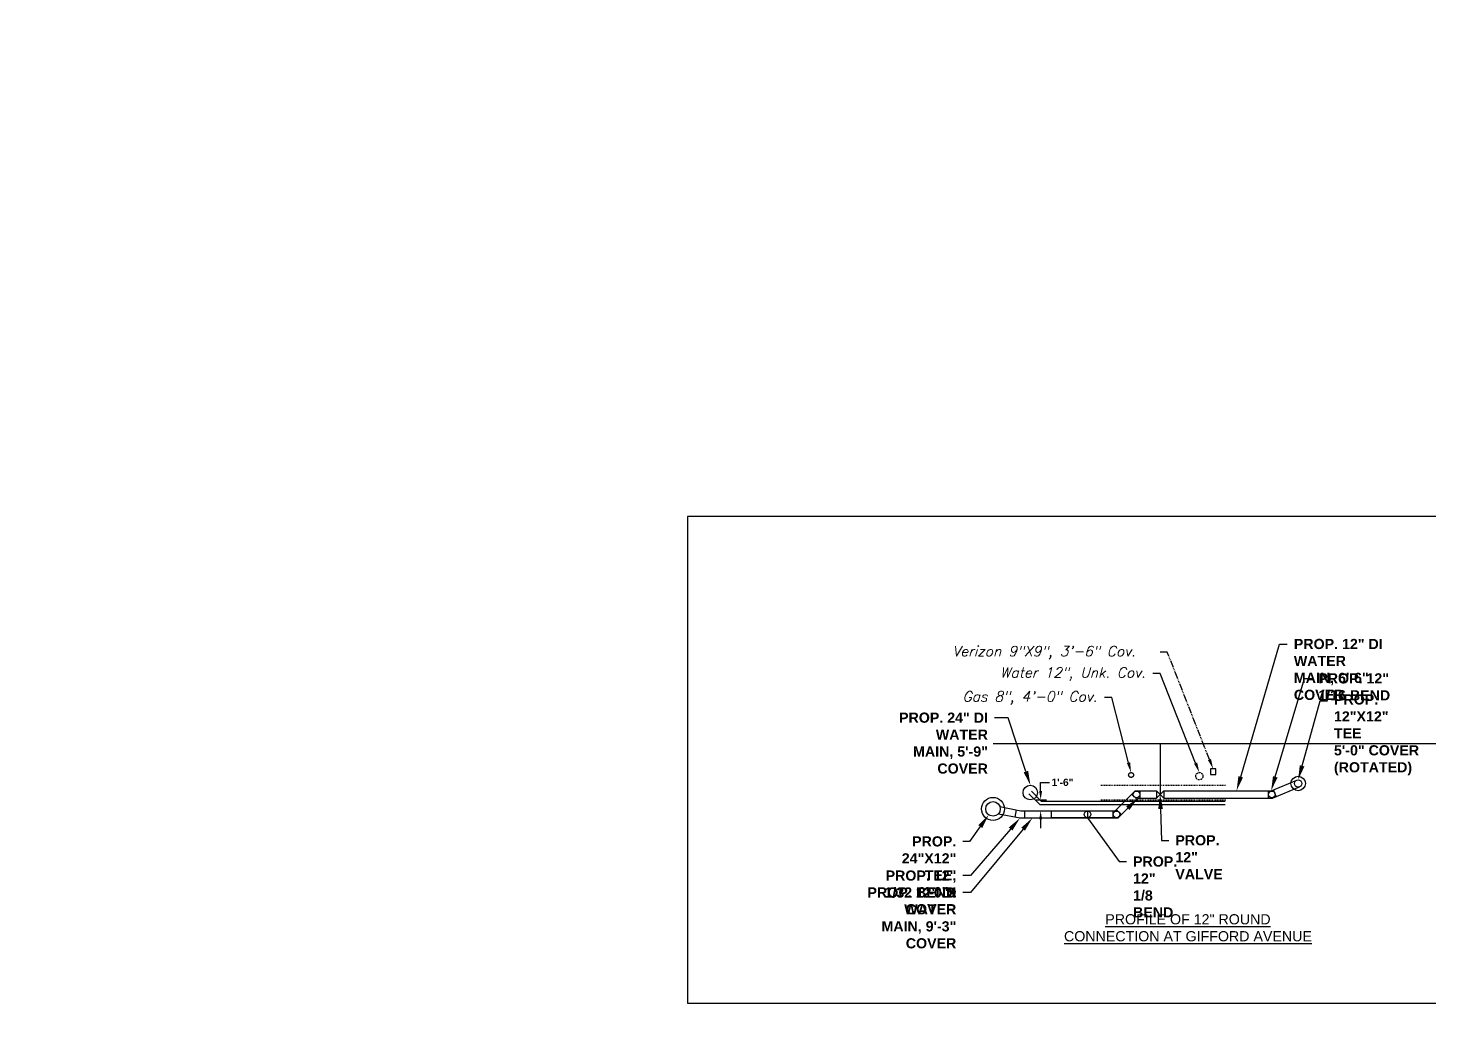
# Model space of a CAD drawing. Header units: feet. Extents: x 0 to 2751126, y 0 to 297785.
# Drawn here: x 2730349.4 to 2730542.2, y 295912.9 to 296049.6 of the extents above; entities that cross this region are included whole.
import ezdxf
from ezdxf import colors
from ezdxf.entities.mleader import LeaderData, LeaderLine
from ezdxf.math import Vec2, Vec3

# ---------------------------------------------------------------- set-up
doc = ezdxf.new("R2010")
doc.units = ezdxf.units.FT
doc.header["$MEASUREMENT"] = 0
for name, pattern in [('DASHED2', [0.375, 0.25, -0.125]), ('HIDDEN2', [0.1875, 0.125, -0.0625]), ('PWD-NGAS', [2.35, 2, -0.05, 0.1, -0.05, 0.1, -0.05]), ('PWD-TELE', [1.5, 1, -0.05, 0.1, -0.05, 0.1, -0.05, 0.1, -0.05])]:
    doc.linetypes.add(name, pattern=pattern)
doc.layers.get('Defpoints').update_dxf_attribs({"color": 8})
for name, color, linetype in [('EX-CURBLINE', 4, 'Continuous'), ('EX-TEXT-GAS-W6', 51, 'Continuous'), ('EX-TEXT-WATER-W6', 151, 'Continuous'), ('EX-UTIL-GAS', 51, 'PWD-NGAS'), ('EX-UTIL-VERIZON', 30, 'PWD-TELE'), ('EX-UTIL-WATER-STRU', 151, 'DASHED2'), ('PROP-TEXT-WATER-SECT', 1, 'Continuous'), ('PROPTEXT-WATER-W6', 1, 'Continuous'), ('PROPTEXT-WATER-W7', 1, 'Continuous'), ('UTIL-PR-WATER', 101, 'Continuous')]:
    doc.layers.add(name, color=color, linetype=linetype)
doc.layers.add('Z-Z900-G-Non_Plot', color=5, linetype='Continuous', plot=False)
doc.styles.add('140', font='simplex.shx', dxfattribs={"oblique": 15, "height": 2.8})
doc.styles.add('EX-100', font='simplex.shx', dxfattribs={"oblique": 15, "height": 0.1})
doc.styles.add('PWD_WATER', font='arial.ttf')
doc.styles.add('W56', font='arialbd.ttf', dxfattribs={"height": 0.56})
doc.dimstyles.new('PR QUATER SCALE - WATER', dxfattribs={"dimscale": 4, "dimtxt": 0.56, "dimasz": 0.1, "dimexe": 0.1, "dimexo": 0.05, "dimgap": 0.05, "dimtad": 0, "dimtih": 1, "dimtoh": 1, "dimdec": 0, "dimlfac": 12, "dimzin": 3, "dimdsep": 46, "dimlunit": 3, "dimtxsty": 'W56', "dimcen": 0.05, "dimclrd": 256, "dimclre": 256, "dimclrt": 256, "dimadec": 0, "dimazin": 0, "dimtfac": 1, "dimtdec": 0, "dimtofl": 0, "dimtmove": 0, "dimatfit": 3, "dimfxl": 1, "dimtolj": 1, "dimtzin": 0, "dimlwd": -1, "dimlwe": -1, "dimarcsym": 0})

# ---------------------------------------------------------------- blocks, each defined once
blk = doc.blocks.new('*D216')
at = {"layer": 'Defpoints', "color": 0, "transparency": 16777216}
for p in [(2730487.34, 295943.37), (2730488.76, 295943.37), (2730487.27, 295941.87)]:
    blk.add_point(p, dxfattribs=at)
at = {"layer": 'PROP-TEXT-WATER-SECT', "color": 2, "transparency": 16777216}
for p, q in [((2730488.76, 295944.57), (2730488.76, 295945.77)), ((2730488.76, 295945.77), (2730489.96, 295945.77)), ((2730488.14, 295943.37), (2730489.56, 295943.37)), ((2730488.76, 295940.67), (2730488.76, 295939.47))]:
    blk.add_line(p, q, dxfattribs=at)
for points in [[(2730488.56, 295944.57), (2730488.96, 295944.57), (2730488.76, 295943.37)], [(2730488.56, 295940.67), (2730488.96, 295940.67), (2730488.76, 295941.87)]]:
    blk.add_solid(points, dxfattribs=at)
at = {"layer": 'PROP-TEXT-WATER-SECT', "transparency": 16777216, "insert": (2730491.77, 295945.77), "char_height": 0.56, "attachment_point": 5, "style": 'W56'}
blk.add_mtext('\\A1;{\\H1.78571x;1\'-6"}', dxfattribs=at)

msp = doc.modelspace()

# ---------------------------------------------------------------- linework, layer by layer
at = {"color": 8, "linetype": 'HIDDEN2'}
for points in [[(2730497.059, 295945.368), (2730514.192, 295945.368)], [(2730497.054, 295943.368), (2730514.228, 295943.368)]]:
    msp.add_lwpolyline(points, dxfattribs=at)
for points in [[(2730487.158, 295944.191), (2730488.646, 295942.704), (2730514.157, 295942.704)], [(2730487.512, 295944.545), (2730488.853, 295943.204), (2730514.157, 295943.204)]]:
    msp.add_lwpolyline(points)
at = {"layer": 'EX-CURBLINE'}
msp.add_line((2730482.205, 295951.118), (2730554.136, 295951.118), dxfattribs=at)
at = {"layer": 'EX-UTIL-GAS'}
msp.add_circle((2730501.205, 295946.785), 0.333, dxfattribs=at)
at = {"layer": 'EX-UTIL-VERIZON'}
msp.add_lwpolyline([(2730512.13, 295946.868), (2730512.88, 295946.868), (2730512.88, 295947.618), (2730512.13, 295947.618), (2730512.13, 295946.868)], dxfattribs=at)
at = {"layer": 'EX-UTIL-WATER-STRU'}
msp.add_circle((2730510.605, 295946.618), 0.5, dxfattribs=at)
at = {"layer": 'UTIL-PR-WATER'}
for points in [[(2730505.205, 295951.118), (2730505.205, 295944.118)], [(2730505.695, 295944.618), (2730520.484, 295944.618), (2730524.014, 295946.08)], [(2730505.695, 295943.618), (2730520.683, 295943.618), (2730524.397, 295945.156)], [(2730482.957, 295941.459), (2730485.926, 295940.868), (2730499.412, 295940.868), (2730502.162, 295943.618), (2730504.715, 295943.618)], [(2730483.152, 295942.439), (2730486.025, 295941.868), (2730498.998, 295941.868), (2730501.748, 295944.618), (2730504.715, 295944.618)], [(2730501.276, 295944.146), (2730501.984, 295943.439)], [(2730502.415, 295944.618), (2730502.415, 295943.618)], [(2730504.715, 295944.618), (2730505.695, 295943.618)], [(2730505.695, 295944.618), (2730504.715, 295943.618)], [(2730504.715, 295944.618), (2730504.715, 295943.618)], [(2730505.695, 295944.618), (2730505.695, 295943.618)], [(2730520.124, 295943.618), (2730520.124, 295944.618)], [(2730521.2, 295943.832), (2730520.818, 295944.756)], [(2730485.265, 295941), (2730485.46, 295941.98)], [(2730486.601, 295940.868), (2730486.601, 295941.868)], [(2730490.205, 295941.868), (2730490.205, 295940.868)], [(2730495.205, 295941.868), (2730495.205, 295940.868)], [(2730498.745, 295940.868), (2730498.745, 295941.868)], [(2730499.884, 295941.34), (2730499.177, 295942.047)]]:
    msp.add_lwpolyline(points, dxfattribs=at)
for centre, radius in [((2730487.335, 295944.368), 1), ((2730524.205, 295945.618), 0.5), ((2730482.205, 295942.118), 1)]:
    msp.add_circle(centre, radius, dxfattribs=at)
at = {"layer": 'Z-Z900-G-Non_Plot', "color": 1}
msp.add_lwpolyline([(2730563.241, 295982.347), (2730440.148, 295982.347), (2730440.148, 295915.37), (2730563.241, 295915.37)], close=True, dxfattribs=at)
at = {"layer": 'Z-Z900-G-Non_Plot'}
for centre, radius in [((2730524.205, 295945.618), 1), ((2730482.205, 295942.118), 1.583), ((2730501.955, 295944.118), 0.46), ((2730520.584, 295944.118), 0.46), ((2730495.205, 295941.368), 0.46), ((2730499.205, 295941.368), 0.46)]:
    msp.add_circle(centre, radius, dxfattribs=at)

# ---------------------------------------------------------------- texts
at = {"layer": 'PROPTEXT-WATER-W7', "insert": (2730509.035, 295927.625), "char_height": 1.4, "attachment_point": 2, "style": 'PWD_WATER'}
msp.add_mtext_dynamic_manual_height_columns('{\\LPROFILE OF 12" ROUND CONNECTION AT GIFFORD AVENUE}', width=34.11949, gutter_width=0.5, heights=[0], dxfattribs=at)

# ---------------------------------------------------------------- dimensions: what is measured, and where the dimension line sits
at = {"layer": 'PROP-TEXT-WATER-SECT'}
dim = msp.add_linear_dim(base=(2730488.755, 295943.368), p1=(2730487.27, 295941.868), p2=(2730487.335, 295943.368), angle=270, text='{\\H1.78571x;<>}', dimstyle='PR QUATER SCALE - WATER', override={"dimscale": 8, "dimtxt": 3, "dimasz": 0.15, "dimexo": 0.1, "dimse1": 1, "dimclrd": 2, "dimclre": 2}, dxfattribs=at)
dim.commit()
dim.dimension.update_dxf_attribs({"geometry": '*D216', "text_midpoint": (2730491.772, 295945.768), "dimtype": 160})

# ---------------------------------------------------------------- leaders
at = {"layer": 'EX-TEXT-GAS-W6'}
ml = msp.add_multileader_mtext('Standard', dxfattribs=at)
ml.set_content('Gas 8", 4\'-0" Cov.', color=256, style='EX-100')
ml.set_leader_properties(color=256, linetype='ByLayer', lineweight=-1)
ml.build(insert=Vec2(0, 0))
ml.multileader.update_dxf_attribs({"dogleg_length": 0.1, "arrow_head_size": 1.4, "scale": 10})
ctx = ml.context
ctx.base_point, ctx.scale, ctx.char_height, ctx.arrow_head_size, ctx.landing_gap_size, ctx.plane_origin = Vec3(2730475.207, 295957.468), 10, 1.4, 1.4, 1, Vec3(2730417.261, 295933.62)
ctx.text_align_type = 2
notes = []
notes.append((ctx, [(1, (1, 1, 0), (2730498.549, 295957.468), (-1, 0), 1, [(0, [(2730501.205, 295947.118)], 0, [])])]))
ctx.mtext.insert, ctx.mtext.rotation, ctx.mtext.alignment, ctx.mtext.flow_direction = Vec3(2730496.549, 295958.302), -5.6627535, 3, 5
at = {"layer": 'EX-TEXT-WATER-W6'}
ml = msp.add_multileader_mtext('Standard', dxfattribs=at)
ml.set_content('Water 12", Unk. Cov.', color=256, style='EX-100')
ml.set_leader_properties(color=256, linetype='ByLayer', lineweight=-1)
ml.build(insert=Vec2(0, 0))
ml.multileader.update_dxf_attribs({"dogleg_length": 0.1, "arrow_head_size": 1.4, "scale": 10})
ctx = ml.context
ctx.base_point, ctx.scale, ctx.char_height, ctx.arrow_head_size, ctx.landing_gap_size, ctx.plane_origin = Vec3(2730480.386, 295960.763), 10, 1.4, 1.4, 1, Vec3(2730658.271, 296144.444)
ctx.text_align_type = 2
notes.append((ctx, [(0, (1, 1, 0), (2730505.203, 295960.763), (-1, 0), 1, [(0, [(2730510.605, 295947.118)], 0, [])])]))
ctx.mtext.insert, ctx.mtext.rotation, ctx.mtext.alignment, ctx.mtext.flow_direction = Vec3(2730503.203, 295961.597), -5.6627535, 3, 5
at = {"layer": 'EX-UTIL-VERIZON', "linetype": 'ByBlock'}
ml = msp.add_multileader_mtext('Standard', dxfattribs=at)
ml.set_content('Verizon 9"X9", 3\'-6" Cov.', color=256, style='EX-100')
ml.set_leader_properties(color=256, linetype='ByLayer', lineweight=-1)
ml.build(insert=Vec2(0, 0))
ml.multileader.update_dxf_attribs({"dogleg_length": 0.2, "arrow_head_size": 1.4, "scale": 10})
ctx = ml.context
ctx.base_point, ctx.scale, ctx.char_height, ctx.arrow_head_size, ctx.landing_gap_size, ctx.plane_origin = Vec3(2730475.621, 295963.702), 10, 1.4, 1.4, 1, Vec3(2730605.785, 296164.437)
notes.append((ctx, [(0, (1, 1, 0), (2730506.197, 295963.702), (-1, 0), 1, [(0, [(2730512.505, 295947.618)], 0, [])])]))
ctx.mtext.insert, ctx.mtext.rotation, ctx.mtext.flow_direction = Vec3(2730476.621, 295964.535), -5.6627535, 5
at = {"layer": 'PROPTEXT-WATER-W6'}
ml = msp.add_multileader_mtext('Standard', dxfattribs=at)
ml.set_content('{\\fArial|b1|i0|c0|p34;\\Q0;PUSH-ON \\PJOINT}', color=256, style='140')
ml.set_leader_properties()
ml.build(insert=Vec2(0, 0))
ml.multileader.update_dxf_attribs({"dogleg_length": 0.1, "arrow_head_size": 2.8, "scale": 0.7})
ctx = ml.context
ctx.base_point, ctx.scale, ctx.char_height, ctx.arrow_head_size, ctx.landing_gap_size, ctx.plane_origin, ctx.plane_x_axis, ctx.plane_y_axis = Vec3(2730467.986, 296303.717), 0.7, 1.96, 2.8, 1.26, Vec3(2730295.397, 295813.366), Vec3(0.8162554, -0.5776912), Vec3(0.5776912, 0.8162554)
ctx.text_align_type = 2
notes.append((ctx, [(0, (0, 0, 0), (0, 0), (1, 0), 1, [])]))
ctx.mtext.insert, ctx.mtext.text_direction, ctx.mtext.rotation, ctx.mtext.width, ctx.mtext.defined_height, ctx.mtext.alignment, ctx.mtext.flow_direction = Vec3(2730479.555, 296296.75), Vec3(0.8162554, -0.5776912), 0.0045344, 36.25247, 5.303562033986961e-11, 3, 5
ml = msp.add_multileader_mtext('Standard', dxfattribs=at)
ml.set_content('{\\fArial|b1|i0|c0|p34;\\Q0;RESTRAINED\\P JOINT}', color=256, style='140')
ml.set_leader_properties()
ml.build(insert=Vec2(0, 0))
ml.multileader.update_dxf_attribs({"dogleg_length": 0.1, "arrow_head_size": 2.8, "scale": 0.7})
ctx = ml.context
ctx.base_point, ctx.scale, ctx.char_height, ctx.arrow_head_size, ctx.landing_gap_size, ctx.plane_origin, ctx.plane_x_axis, ctx.plane_y_axis = Vec3(2730479.763, 296295.371), 0.7, 1.96, 2.8, 1.26, Vec3(2730301.988, 295808.689), Vec3(0.8162554, -0.5776912), Vec3(0.5776912, 0.8162554)
notes.append((ctx, [(0, (0, 0, 0), (0, 0), (1, 0), 1, [])]))
ctx.mtext.insert, ctx.mtext.text_direction, ctx.mtext.rotation, ctx.mtext.width, ctx.mtext.defined_height, ctx.mtext.flow_direction = Vec3(2730481.367, 296295.456), Vec3(0.8162554, -0.5776912), 0.0045344, 36.25247, 5.303562033986961e-11, 5
ml = msp.add_multileader_mtext('Standard', dxfattribs=at)
ml.set_content('{\\fArial|b1|i0|c0|p34;\\Q0;(TO BE ABANDONED)}', color=256, style='140')
ml.set_leader_properties()
ml.build(insert=Vec2(0, 0))
ml.multileader.update_dxf_attribs({"dogleg_length": 0.1})
ctx = ml.context
ctx.base_point, ctx.char_height, ctx.landing_gap_size, ctx.plane_origin, ctx.plane_x_axis, ctx.plane_y_axis = Vec3(2730450.162, 296123.461), 2.8, 1.8, Vec3(2730075.029, 295754.514), Vec3(0.8136275, -0.5813866), Vec3(0.5813866, 0.8136275)
ctx.text_align_type = 2
notes.append((ctx, [(0, (0, 0, 0), (0, 0), (1, 0), 1, [])]))
ctx.mtext.insert, ctx.mtext.text_direction, ctx.mtext.width, ctx.mtext.defined_height, ctx.mtext.alignment, ctx.mtext.flow_direction = Vec3(2730485.764, 296100.247), Vec3(0.8136275, -0.5813866), 51.78924, 7.576517191409948e-11, 3, 5
ml = msp.add_multileader_mtext('Standard', dxfattribs=at)
ml.set_content('{\\fArial|b1|i0|c0|p34;\\Q0;(TO BE ABANDONED)}', color=256, style='140')
ml.set_leader_properties()
ml.build(insert=Vec2(0, 0))
ml.multileader.update_dxf_attribs({"dogleg_length": 0.1})
ctx = ml.context
ctx.base_point, ctx.char_height, ctx.landing_gap_size, ctx.plane_origin, ctx.plane_x_axis, ctx.plane_y_axis = Vec3(2730442.919, 296113.325), 2.8, 1.8, Vec3(2730067.786, 295744.379), Vec3(0.8136275, -0.5813866), Vec3(0.5813866, 0.8136275)
ctx.text_align_type = 2
notes.append((ctx, [(0, (0, 0, 0), (0, 0), (1, 0), 1, [])]))
ctx.mtext.insert, ctx.mtext.text_direction, ctx.mtext.width, ctx.mtext.defined_height, ctx.mtext.alignment, ctx.mtext.flow_direction = Vec3(2730478.522, 296090.111), Vec3(0.8136275, -0.5813866), 51.78924, 7.576517191409948e-11, 3, 5
ml = msp.add_multileader_mtext('Standard', dxfattribs=at)
ml.set_content('{\\fArial|b1|i0|c0|p34;\\Q0;(TO BE ABANDONED)}', color=256, style='140')
ml.set_leader_properties()
ml.build(insert=Vec2(0, 0))
ml.multileader.update_dxf_attribs({"dogleg_length": 0.1})
ctx = ml.context
ctx.base_point, ctx.char_height, ctx.landing_gap_size, ctx.plane_origin, ctx.plane_x_axis, ctx.plane_y_axis = Vec3(2730665.035, 295976.759), 2.8, 1.8, Vec3(2730298.88, 295609.676), Vec3(0.8136275, -0.5813866), Vec3(0.5813866, 0.8136275)
notes.append((ctx, [(0, (0, 0, 0), (0, 0), (1, 0), 1, [])]))
ctx.mtext.insert, ctx.mtext.text_direction, ctx.mtext.width, ctx.mtext.defined_height, ctx.mtext.flow_direction = Vec3(2730667.553, 295977.186), Vec3(0.8136275, -0.5813866), 51.78924, 7.576517191409948e-11, 5
ml = msp.add_multileader_mtext('Standard', dxfattribs=at)
ml.set_content('{\\fArial|b1|i0|c0|p34;\\Q0;(TO BE ABANDONED)}', color=256, style='140')
ml.set_leader_properties()
ml.build(insert=Vec2(0, 0))
ml.multileader.update_dxf_attribs({"dogleg_length": 0.1})
ctx = ml.context
ctx.base_point, ctx.char_height, ctx.landing_gap_size, ctx.plane_origin, ctx.plane_x_axis, ctx.plane_y_axis = Vec3(2730655.083, 295964.978), 2.8, 1.8, Vec3(2730288.928, 295597.895), Vec3(0.8136275, -0.5813866), Vec3(0.5813866, 0.8136275)
notes.append((ctx, [(0, (0, 0, 0), (0, 0), (1, 0), 1, [])]))
ctx.mtext.insert, ctx.mtext.text_direction, ctx.mtext.width, ctx.mtext.defined_height, ctx.mtext.flow_direction = Vec3(2730657.601, 295965.406), Vec3(0.8136275, -0.5813866), 51.78924, 7.576517191409948e-11, 5
at = {"layer": 'PROPTEXT-WATER-W7'}
ml = msp.add_multileader_mtext('Standard', dxfattribs=at)
ml.set_content('{\\fArial|b1|i0|c0|p34;\\Q0;RESTRAINED\\P JOINT}', color=256, style='140')
ml.set_leader_properties()
ml.build(insert=Vec2(0, 0))
ml.multileader.update_dxf_attribs({"dogleg_length": 0.1, "arrow_head_size": 2.8, "scale": 0.7})
ctx = ml.context
ctx.base_point, ctx.scale, ctx.char_height, ctx.arrow_head_size, ctx.landing_gap_size, ctx.plane_origin, ctx.plane_x_axis, ctx.plane_y_axis = Vec3(2730848.664, 296040.913), 0.7, 1.96, 2.8, 1.26, Vec3(2730463.025, 295702.228), Vec3(0.8126962, -0.5826877), Vec3(0.5826877, 0.8126962)
ctx.text_align_type = 2
notes.append((ctx, [(0, (0, 0, 0), (0, 0), (1, 0), 1, [])]))
ctx.mtext.insert, ctx.mtext.text_direction, ctx.mtext.rotation, ctx.mtext.width, ctx.mtext.defined_height, ctx.mtext.alignment, ctx.mtext.flow_direction = Vec3(2730864.46, 296030.814), Vec3(0.8126962, -0.5826877), -0.0016001, 36.25247, 5.303562033986961e-11, 3, 5
ml = msp.add_multileader_mtext('Standard', dxfattribs=at)
ml.set_content('{\\fArial|b1|i0|c0|p34;\\Q0;PUSH-ON \\PJOINT}', color=256, style='140')
ml.set_leader_properties()
ml.build(insert=Vec2(0, 0))
ml.multileader.update_dxf_attribs({"dogleg_length": 0.1, "arrow_head_size": 2.8, "scale": 0.7})
ctx = ml.context
ctx.base_point, ctx.scale, ctx.char_height, ctx.arrow_head_size, ctx.landing_gap_size, ctx.plane_origin, ctx.plane_x_axis, ctx.plane_y_axis = Vec3(2730864.671, 296029.448), 0.7, 1.96, 2.8, 1.26, Vec3(2730469.599, 295697.527), Vec3(0.8126962, -0.5826877), Vec3(0.5826877, 0.8126962)
notes.append((ctx, [(0, (0, 0, 0), (0, 0), (1, 0), 1, [])]))
ctx.mtext.insert, ctx.mtext.text_direction, ctx.mtext.rotation, ctx.mtext.width, ctx.mtext.defined_height, ctx.mtext.flow_direction = Vec3(2730866.275, 296029.524), Vec3(0.8126962, -0.5826877), -0.0016001, 36.25247, 5.303562033986961e-11, 5
ml = msp.add_multileader_mtext('Standard', dxfattribs=at)
ml.set_content('{\\fArial|b1|i0|c0|p34;\\Q0;(SEE SPECS)}', color=256, style='140')
ml.set_leader_properties()
ml.build(insert=Vec2(0, 0))
ml.multileader.update_dxf_attribs({"dogleg_length": 0.1})
ctx = ml.context
ctx.base_point, ctx.char_height, ctx.landing_gap_size, ctx.plane_origin, ctx.plane_x_axis, ctx.plane_y_axis = Vec3(2731013.647, 295981.68), 2.8, 1.8, Vec3(2730592.885, 295655.099), Vec3(0.8136275, -0.5813866), Vec3(0.5813866, 0.8136275)
ctx.text_align_type = 2
notes.append((ctx, [(0, (0, 0, 0), (0, 0), (1, 0), 1, [])]))
ctx.mtext.insert, ctx.mtext.text_direction, ctx.mtext.width, ctx.mtext.defined_height, ctx.mtext.alignment, ctx.mtext.flow_direction = Vec3(2731035.995, 295967.938), Vec3(0.8136275, -0.5813866), 64.32528, 7.576517191409948e-11, 3, 5
ml = msp.add_multileader_mtext('Standard', dxfattribs=at)
ml.set_content('{\\fArial|b1|i0|c0|p34;\\Q0;(SEE SPECS)}', color=256, style='140')
ml.set_leader_properties()
ml.build(insert=Vec2(0, 0))
ml.multileader.update_dxf_attribs({"dogleg_length": 0.1})
ctx = ml.context
ctx.base_point, ctx.char_height, ctx.landing_gap_size, ctx.plane_origin, ctx.plane_x_axis, ctx.plane_y_axis = Vec3(2731098.624, 295960.84), 2.8, 1.8, Vec3(2730635.754, 295652.732), Vec3(0.8136275, -0.5813866), Vec3(0.5813866, 0.8136275)
ctx.text_align_type = 2
notes.append((ctx, [(0, (0, 0, 0), (0, 0), (1, 0), 1, [])]))
ctx.mtext.insert, ctx.mtext.text_direction, ctx.mtext.width, ctx.mtext.defined_height, ctx.mtext.alignment, ctx.mtext.flow_direction = Vec3(2731120.972, 295947.097), Vec3(0.8136275, -0.5813866), 79.24422, 7.576517191409948e-11, 3, 5
ml = msp.add_multileader_mtext('Standard', dxfattribs=at)
ml.set_content('{\\fArial|b1|i0|c0|p34;\\Q0;(SEE SPECS)}', color=256, style='140')
ml.set_leader_properties()
ml.build(insert=Vec2(0, 0))
ml.multileader.update_dxf_attribs({"dogleg_length": 0.1})
ctx = ml.context
ctx.base_point, ctx.char_height, ctx.landing_gap_size, ctx.plane_origin, ctx.plane_x_axis, ctx.plane_y_axis = Vec3(2731001.638, 295969.411), 2.8, 1.8, Vec3(2730580.877, 295642.829), Vec3(0.8136275, -0.5813866), Vec3(0.5813866, 0.8136275)
ctx.text_align_type = 2
notes.append((ctx, [(0, (0, 0, 0), (0, 0), (1, 0), 1, [])]))
ctx.mtext.insert, ctx.mtext.text_direction, ctx.mtext.width, ctx.mtext.defined_height, ctx.mtext.alignment, ctx.mtext.flow_direction = Vec3(2731023.986, 295955.669), Vec3(0.8136275, -0.5813866), 64.32528, 7.576517191409948e-11, 3, 5
ml = msp.add_multileader_mtext('Standard', dxfattribs=at)
ml.set_content('{\\fArial|b1|i0|c0|p34;\\Q0;PUSH-ON \\PJOINT}', color=256, style='140')
ml.set_leader_properties()
ml.build(insert=Vec2(0, 0))
ml.multileader.update_dxf_attribs({"dogleg_length": 0.1, "arrow_head_size": 2.8, "scale": 0.7})
ctx = ml.context
ctx.base_point, ctx.scale, ctx.char_height, ctx.arrow_head_size, ctx.landing_gap_size, ctx.plane_origin, ctx.plane_x_axis, ctx.plane_y_axis = Vec3(2730928.479, 295983.772, 187.755), 0.7, 1.96, 2.8, 1.26, Vec3(2730755.89, 295493.421, 187.755), Vec3(0.8162554, -0.5776912), Vec3(0.5776912, 0.8162554)
ctx.text_align_type = 2
notes.append((ctx, [(0, (0, 0, 0), (0, 0), (1, 0), 1, [])]))
ctx.mtext.insert, ctx.mtext.text_direction, ctx.mtext.rotation, ctx.mtext.width, ctx.mtext.defined_height, ctx.mtext.alignment, ctx.mtext.flow_direction = Vec3(2730940.048, 295976.806, 187.755), Vec3(0.8162554, -0.5776912), 0.0045344, 36.25247, 5.303562033986961e-11, 3, 5
ml = msp.add_multileader_mtext('Standard', dxfattribs=at)
ml.set_content('{\\fArial|b1|i0|c0|p34;\\Q0;(SEE SPECS)}', color=256, style='140')
ml.set_leader_properties()
ml.build(insert=Vec2(0, 0))
ml.multileader.update_dxf_attribs({"dogleg_length": 0.1})
ctx = ml.context
ctx.base_point, ctx.char_height, ctx.landing_gap_size, ctx.plane_origin, ctx.plane_x_axis, ctx.plane_y_axis = Vec3(2731093.017, 295952.593), 2.8, 1.8, Vec3(2730630.147, 295644.485), Vec3(0.8136275, -0.5813866), Vec3(0.5813866, 0.8136275)
ctx.text_align_type = 2
notes.append((ctx, [(0, (0, 0, 0), (0, 0), (1, 0), 1, [])]))
ctx.mtext.insert, ctx.mtext.text_direction, ctx.mtext.width, ctx.mtext.defined_height, ctx.mtext.alignment, ctx.mtext.flow_direction = Vec3(2731115.365, 295938.851), Vec3(0.8136275, -0.5813866), 79.24422, 7.576517191409948e-11, 3, 5
ml = msp.add_multileader_mtext('Standard', dxfattribs=at)
ml.set_content('{\\fArial|b1|i0|c0|p34;\\Q0;RESTRAINED\\P JOINT}', color=256, style='140')
ml.set_leader_properties()
ml.build(insert=Vec2(0, 0))
ml.multileader.update_dxf_attribs({"dogleg_length": 0.1, "arrow_head_size": 2.8, "scale": 0.7})
ctx = ml.context
ctx.base_point, ctx.scale, ctx.char_height, ctx.arrow_head_size, ctx.landing_gap_size, ctx.plane_origin, ctx.plane_x_axis, ctx.plane_y_axis = Vec3(2730940.256, 295975.426, 187.755), 0.7, 1.96, 2.8, 1.26, Vec3(2730762.481, 295488.744, 187.755), Vec3(0.8162554, -0.5776912), Vec3(0.5776912, 0.8162554)
notes.append((ctx, [(0, (0, 0, 0), (0, 0), (1, 0), 1, [])]))
ctx.mtext.insert, ctx.mtext.text_direction, ctx.mtext.rotation, ctx.mtext.width, ctx.mtext.defined_height, ctx.mtext.flow_direction = Vec3(2730941.86, 295975.512, 187.755), Vec3(0.8162554, -0.5776912), 0.0045344, 36.25247, 5.303562033986961e-11, 5
ml = msp.add_multileader_mtext('Standard', dxfattribs=at)
ml.set_content('{\\fArial|b1|i0|c0|p34;\\Q0;PROP. 12" DI WATER MAIN, 6\'-6" COVER}', color=256, style='140')
ml.set_leader_properties()
ml.build(insert=Vec2(0, 0))
ml.multileader.update_dxf_attribs({"dogleg_length": 0.1, "arrow_head_size": 2, "scale": 0.5})
ctx = ml.context
ctx.base_point, ctx.scale, ctx.char_height, ctx.arrow_head_size, ctx.landing_gap_size, ctx.plane_origin = Vec3(2730522.711, 295964.808), 0.5, 1.4, 2, 0.9, Vec3(2730088.594, 295573.094)
notes.append((ctx, [(0, (1, 1, 0), (2730521.647, 295964.808), (1, 0), 1.064, [(0, [(2730515.731, 295944.618)], 0, [])])]))
ctx.mtext.insert, ctx.mtext.rotation, ctx.mtext.width, ctx.mtext.defined_height, ctx.mtext.flow_direction = Vec3(2730523.611, 295965.52), -5.6627535, 25.89462, 3.788258595704974e-11, 5
ml = msp.add_multileader_mtext('Standard', dxfattribs=at)
ml.set_content('\\A1;{\\fArial|b1|i0|c0|p34;\\Q0;PROP. 12" \\H1x;1/16\\H1x; BEND}', color=256, style='140')
ml.set_leader_properties()
ml.build(insert=Vec2(0, 0))
ml.multileader.update_dxf_attribs({"dogleg_length": 2, "arrow_head_size": 2, "scale": 0.5})
ctx = ml.context
ctx.base_point, ctx.scale, ctx.char_height, ctx.arrow_head_size, ctx.landing_gap_size, ctx.plane_origin = Vec3(2730526.078, 295960.075), 0.5, 1.4, 2, 0.9, Vec3(2730116.935, 295570.717)
notes.append((ctx, [(0, (1, 1, 0), (2730525.078, 295960.075), (1, 0), 1, [(1, [(2730520.484, 295944.618)], 0, [])])]))
ctx.mtext.insert, ctx.mtext.rotation, ctx.mtext.width, ctx.mtext.defined_height, ctx.mtext.flow_direction = Vec3(2730526.978, 295960.787), -5.6627535, 20.08384, 3.788258595704974e-11, 5
ml = msp.add_multileader_mtext('Standard', dxfattribs=at)
ml.set_content('\\A1;{\\fArial|b1|i0|c0|p34;\\Q0;PROP. 12"X12" TEE\\P\\A0;5\'-0" COVER (ROTATED)}', color=256, style='140')
ml.set_leader_properties()
ml.build(insert=Vec2(0, 0))
ml.multileader.update_dxf_attribs({"dogleg_length": 2, "arrow_head_size": 2, "scale": 0.5})
ctx = ml.context
ctx.base_point, ctx.scale, ctx.char_height, ctx.arrow_head_size, ctx.landing_gap_size, ctx.plane_origin = Vec3(2730528.233, 295956.978), 0.5, 1.4, 2, 0.9, Vec3(2730116.935, 295568.777)
notes.append((ctx, [(0, (1, 1, 0), (2730527.233, 295956.978), (1, 0), 1, [(0, [(2730524.205, 295946.118)], 0, [])])]))
ctx.mtext.insert, ctx.mtext.rotation, ctx.mtext.width, ctx.mtext.defined_height, ctx.mtext.flow_direction = Vec3(2730529.133, 295957.884), -5.6627535, 23.41242, 3.788258595704974e-11, 5
ml = msp.add_multileader_mtext('Standard', dxfattribs=at)
ml.set_content('{\\fArial|b1|i0|c0|p34;\\Q0;PROP. 24" DI WATER MAIN, 5\'-9" COVER}', color=256, style='140')
ml.set_leader_properties()
ml.build(insert=Vec2(0, 0))
ml.multileader.update_dxf_attribs({"dogleg_length": 0.1, "arrow_head_size": 2, "scale": 0.5})
ctx = ml.context
ctx.base_point, ctx.scale, ctx.char_height, ctx.arrow_head_size, ctx.landing_gap_size, ctx.plane_origin = Vec3(2730454.86, 295954.664), 0.5, 1.4, 2, 0.9, Vec3(2730059.903, 295588.801)
ctx.text_align_type = 2
notes.append((ctx, [(1, (1, 1, 0), (2730484.28, 295954.664), (-1, 0), 1.875, [(0, [(2730487.358, 295945.368)], 0, [])])]))
ctx.mtext.insert, ctx.mtext.rotation, ctx.mtext.width, ctx.mtext.defined_height, ctx.mtext.alignment, ctx.mtext.flow_direction = Vec3(2730481.505, 295955.377), -5.6627535, 25.90159, 3.788258595704974e-11, 3, 5
ml = msp.add_multileader_mtext('Standard', dxfattribs=at)
ml.set_content('\\A1;{\\fArial|b1|i0|c0|p34;\\Q0;PROP. 12" 1/8 BEND}', color=256, style='140')
ml.set_leader_properties()
ml.build(insert=Vec2(0, 0))
ml.multileader.update_dxf_attribs({"dogleg_length": 2, "arrow_head_size": 2, "scale": 0.5})
ctx = ml.context
ctx.base_point, ctx.scale, ctx.char_height, ctx.arrow_head_size, ctx.landing_gap_size, ctx.plane_origin = Vec3(2730500.576, 295934.861), 0.5, 1.4, 2, 0.9, Vec3(2730098.414, 295570.717)
notes.append((ctx, [(0, (1, 1, 0), (2730499.576, 295934.861), (1, 0), 1, [(3, [(2730502.162, 295943.618), (2730499.412, 295940.868), (2730490.205, 295940.868), (2730495.205, 295940.908)], 0, [])])]))
ctx.mtext.insert, ctx.mtext.rotation, ctx.mtext.width, ctx.mtext.defined_height, ctx.mtext.flow_direction = Vec3(2730501.476, 295935.574), -5.6627535, 10.15831, 3.788258595704974e-11, 5
ml = msp.add_multileader_mtext('Standard', dxfattribs=at)
ml.set_content('\\A1;{\\fArial|b1|i0|c0|p34;\\Q0;PROP. 12" VALVE}', color=256, style='140')
ml.set_leader_properties()
ml.build(insert=Vec2(0, 0))
ml.multileader.update_dxf_attribs({"dogleg_length": 2, "arrow_head_size": 2, "scale": 0.5})
ctx = ml.context
ctx.base_point, ctx.scale, ctx.char_height, ctx.arrow_head_size, ctx.landing_gap_size, ctx.plane_origin = Vec3(2730506.4, 295937.788), 0.5, 1.4, 2, 0.9, Vec3(2730092.588, 295538.778)
notes.append((ctx, [(0, (1, 1, 0), (2730505.4, 295937.788), (1, 0), 1, [(0, [(2730505.205, 295944.118)], 0, [])])]))
ctx.mtext.insert, ctx.mtext.rotation, ctx.mtext.width, ctx.mtext.defined_height, ctx.mtext.flow_direction = Vec3(2730507.3, 295938.5), -5.6627535, 18.40309, 3.788258595704974e-11, 5
ml = msp.add_multileader_mtext('Standard', dxfattribs=at)
ml.set_content('{\\fArial|b1|i0|c0|p34;\\Q0;PROP. 24"X12" TEE, 8\'-0"%%P COVER}', color=256, style='140')
ml.set_leader_properties()
ml.build(insert=Vec2(0, 0))
ml.multileader.update_dxf_attribs({"dogleg_length": 0.1, "arrow_head_size": 2, "scale": 0.5})
ctx = ml.context
ctx.base_point, ctx.scale, ctx.char_height, ctx.arrow_head_size, ctx.landing_gap_size, ctx.plane_origin = Vec3(2730457.509, 295937.634), 0.5, 1.4, 2, 0.9, Vec3(2730054.488, 295569.78)
ctx.text_align_type = 2
notes.append((ctx, [(1, (1, 1, 0), (2730478.985, 295937.634), (-1, 0), 0.93, [(0, [(2730481.625, 295941.304)], 0, [])])]))
ctx.mtext.insert, ctx.mtext.rotation, ctx.mtext.width, ctx.mtext.defined_height, ctx.mtext.alignment, ctx.mtext.flow_direction = Vec3(2730477.155, 295938.347), -5.6627535, 18.90254, 3.788258595704974e-11, 3, 5
ml = msp.add_multileader_mtext('Standard', dxfattribs=at)
ml.set_content('{\\fArial|b1|i0|c0|p34;\\Q0;PROP. 12" DI WATER MAIN, 9\'-3" COVER}', color=256, style='140')
ml.set_leader_properties()
ml.build(insert=Vec2(0, 0))
ml.multileader.update_dxf_attribs({"dogleg_length": 0.1, "arrow_head_size": 2, "scale": 0.5})
ctx = ml.context
ctx.base_point, ctx.scale, ctx.char_height, ctx.arrow_head_size, ctx.landing_gap_size, ctx.plane_origin = Vec3(2730450.51, 295930.608), 0.5, 1.4, 2, 0.9, Vec3(2730059.903, 295569.344)
ctx.text_align_type = 2
notes.append((ctx, [(1, (1, 1, 0), (2730479.119, 295930.608), (-1, 0), 1.064, [(0, [(2730487.625, 295940.868)], 0, [])])]))
ctx.mtext.insert, ctx.mtext.rotation, ctx.mtext.width, ctx.mtext.defined_height, ctx.mtext.alignment, ctx.mtext.flow_direction = Vec3(2730477.155, 295931.32), -5.6627535, 25.89462, 3.788258595704974e-11, 3, 5
ml = msp.add_multileader_mtext('Standard', dxfattribs=at)
ml.set_content('\\A1;{\\fArial|b1|i0|c0|p34;\\Q0;PROP. 12" \\H1x;1/32\\H1x; BEND}', color=256, style='140')
ml.set_leader_properties()
ml.build(insert=Vec2(0, 0))
ml.multileader.update_dxf_attribs({"dogleg_length": 0.1, "arrow_head_size": 2, "scale": 0.5})
ctx = ml.context
ctx.base_point, ctx.scale, ctx.char_height, ctx.arrow_head_size, ctx.landing_gap_size, ctx.plane_origin = Vec3(2730456.327, 295932.931), 0.5, 1.4, 2, 0.9, Vec3(2730059.903, 295570.717)
ctx.text_align_type = 2
notes.append((ctx, [(1, (1, 1, 0), (2730479.119, 295932.931), (-1, 0), 1.064, [(0, [(2730485.926, 295940.868)], 0, [])])]))
ctx.mtext.insert, ctx.mtext.rotation, ctx.mtext.width, ctx.mtext.defined_height, ctx.mtext.alignment, ctx.mtext.flow_direction = Vec3(2730477.155, 295933.643), -5.6627535, 20.08384, 3.788258595704974e-11, 3, 5
for ctx, leaders in notes:
    for number, flags, end, landing, length, lines in leaders:
        leader = LeaderData()
        leader.index, (leader.has_last_leader_line, leader.has_dogleg_vector, leader.attachment_direction) = number, flags
        leader.last_leader_point, leader.dogleg_vector, leader.dogleg_length = Vec3(end), Vec3(landing), length
        for number, points, colour, breaks in lines:
            line = LeaderLine()
            line.index, line.vertices, line.color, line.breaks = number, Vec3.list(points), colors.encode_raw_color(colour), breaks
            leader.lines.append(line)
        ctx.leaders.append(leader)

doc.saveas('drawing.dxf')
